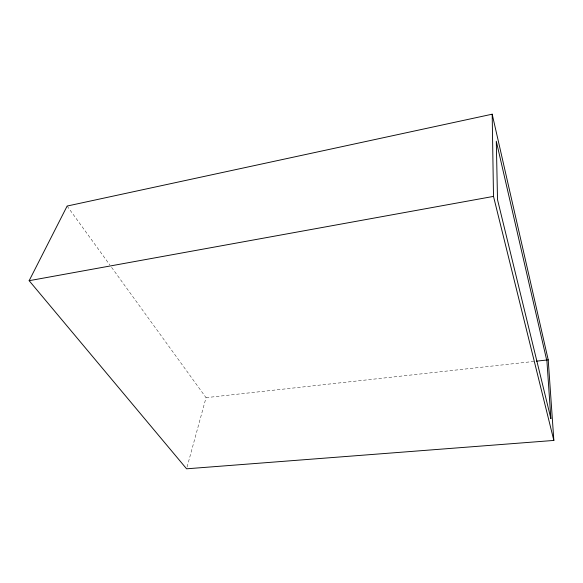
<?xml version="1.0" encoding="UTF-8"?>
<svg xmlns="http://www.w3.org/2000/svg" width="583" height="583" viewBox="0 0 583 583"><rect width="100%" height="100%" fill="white"/><g stroke="black" fill="none" stroke-linecap="round" stroke-linejoin="round"><path stroke-width="0.44" stroke-dasharray="2.92 2.19" d="M187.07 467.049L206.047 397.657L110.413 265.746M206.047 397.657L533.729 361.46M67.132 206.054L109.874 265.01"/><path stroke-width="0.87" d="M29.15 280.693L67.132 206.054L492.183 114.195L548.217 359.857L553.85 440.435L186.589 468.805L29.15 280.693L493.502 196.398L492.183 114.195M536.447 361.161L548.217 359.857M493.502 196.398L553.85 440.435M550.869 418.536L497.518 199.67L496.293 141.217L546.941 361.212L550.869 418.536"/></g></svg>
